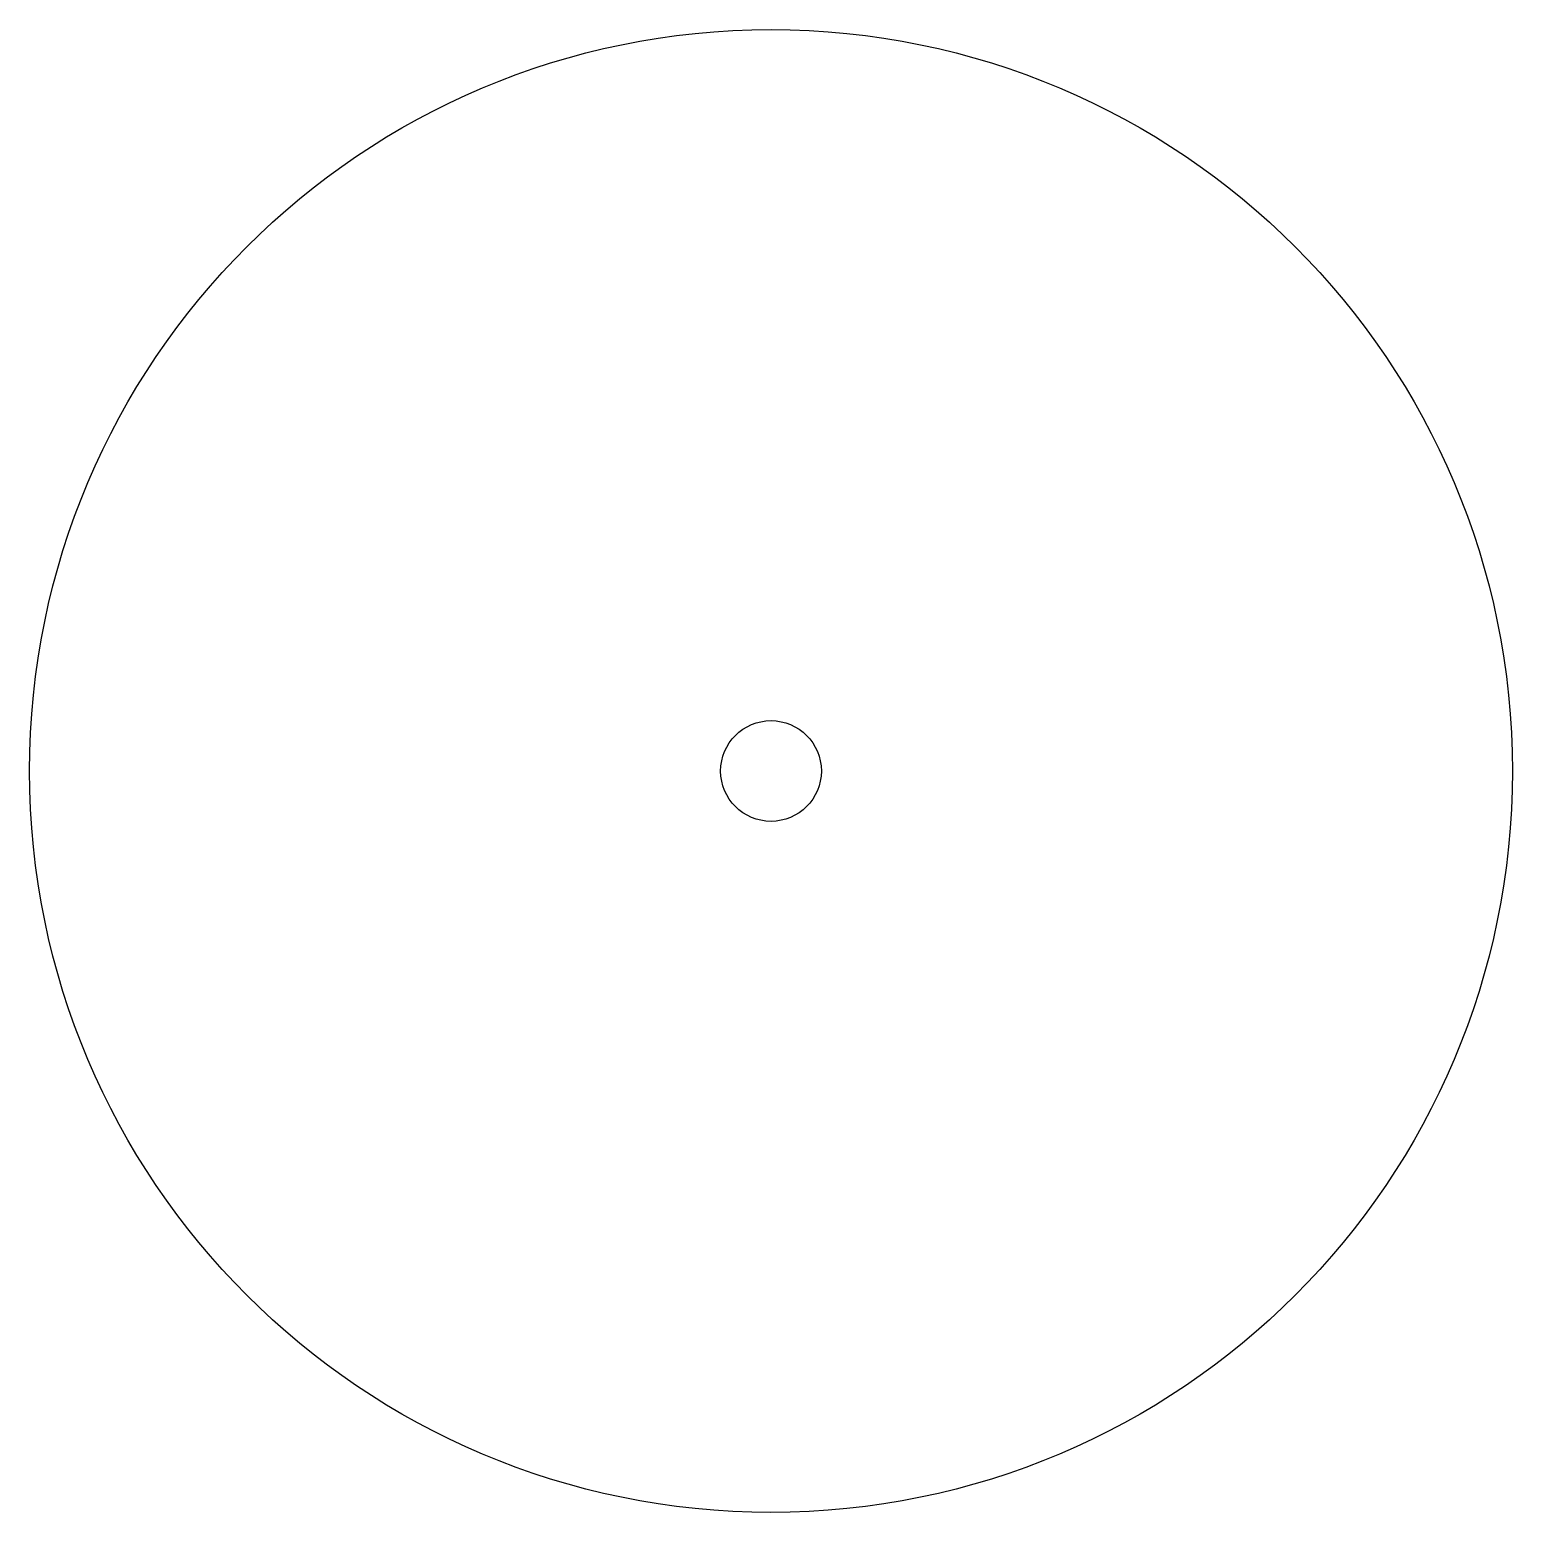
# Model space of a CAD drawing. Extents: x -1 to 1, y -1 to 1.
import ezdxf

# ---------------------------------------------------------------- set-up
doc = ezdxf.new("R2010")
doc.units = 0
doc.layers.get('0').update_dxf_attribs({"linetype": 'CONTINUOUS'})

msp = doc.modelspace()

# ---------------------------------------------------------------- linework, layer by layer
at = {"color": 0, "linetype": 'CONTINUOUS'}
for radius in [1, 0.0679]:
    msp.add_circle((0, 0), radius, dxfattribs=at)

doc.saveas('drawing.dxf')
